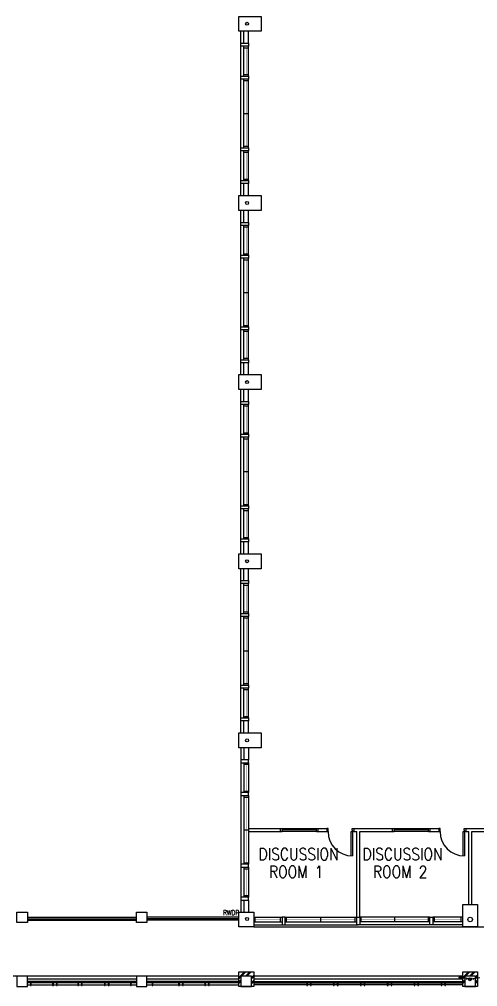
# Model space of a CAD drawing. Header units: feet. Extents: x 1625107 to 1747348, y -845223 to -759674.
# Drawn here: x 1670864 to 1686210, y -840674 to -808274 of the extents above; entities that cross this region are included whole.
import ezdxf

# ---------------------------------------------------------------- set-up
doc = ezdxf.new("R2010")
doc.units = ezdxf.units.FT
doc.header["$LTSCALE"] = 13
doc.header["$MEASUREMENT"] = 0
doc.layers.get('0').update_dxf_attribs({"linetype": 'CONTINUOUS'})
for name, color, linetype in [('COL', 3, 'CONTINUOUS'), ('DR', 7, 'CONTINUOUS'), ('hatch', 7, 'CONTINUOUS'), ('LINE', 7, 'CONTINUOUS'), ('partition', 7, 'CONTINUOUS'), ('rail', 1, 'CONTINUOUS'), ('RWDP', 145, 'CONTINUOUS'), ('T50', 4, 'CONTINUOUS'), ('WALL', 2, 'CONTINUOUS'), ('WIN', 5, 'CONTINUOUS')]:
    doc.layers.add(name, color=color, linetype=linetype)
doc.styles.add('ROMANS', font='romans')

# ---------------------------------------------------------------- blocks, each defined once
blk = doc.blocks.new('FD2')
at = {"layer": 'LINE', "linetype": 'Continuous'}
for points in [[(100, 1200), (100, 1250), (0, 1250), (0, 1200)], [(100, 0), (100, 50), (0, 50), (0, 0)]]:
    blk.add_lwpolyline(points, close=True, dxfattribs=at)
at = {"layer": 'LINE', "color": 5, "linetype": 'Continuous'}
for points in [[(0, 1200), (0, 50)], [(100, 50), (100, 1200)]]:
    blk.add_lwpolyline(points, dxfattribs=at)
at = {"layer": 'LINE', "color": 1, "linetype": 'Continuous'}
blk.add_lwpolyline([(50, 50), (50, 1200)], dxfattribs=at)
blk = doc.blocks.new('FG2')
at = {"layer": 'LINE', "linetype": 'Continuous', "xscale": -1, "rotation": 180}
blk.add_blockref('FD2', (0, 0), dxfattribs=at)
blk = doc.blocks.new('d900-1b1')
at = {"layer": 'DR'}
for p, q in [((40, 100), (40, 920)), ((80, 919), (80, 100)), ((0, 0), (0, 100)), ((0, 100), (40, 100)), ((50, 0), (0, 0)), ((80, 100), (40, 100)), ((40, 100), (40, 60)), ((40, 60), (50, 60)), ((50, 60), (50, 0)), ((860, 60), (850, 60)), ((850, 60), (850, 0)), ((850, 0), (900, 0)), ((860, 100), (860, 60)), ((900, 100), (860, 100)), ((900, 0), (900, 100))]:
    blk.add_line(p, q, dxfattribs=at)
blk.add_arc((40, 100), 820, 0, 90, dxfattribs=at)

msp = doc.modelspace()

# ---------------------------------------------------------------- hatches: boundary and pattern name
at = {"layer": 'RWDP'}
h = msp.add_hatch(dxfattribs=at)
h.set_pattern_fill('ANSI31', color=0, scale=200, angle=45, style=0)
h.set_pattern_definition([(90, (3376225.03, 12.318), (25, 5e-15), [])])
edge = h.paths.add_edge_path()
edge.add_arc((1685629.8, -840370.4), 37.5, 0, 360)

# ---------------------------------------------------------------- linework, layer by layer
at = {"color": 0}
for p, q in [((1678285.2, -814174.1), (1678285.2, -808674.1)), ((1678285.2, -820174.1), (1678285.2, -814674.1)), ((1678285.2, -826174.1), (1678285.2, -820674.1)), ((1678285.2, -832174.1), (1678285.2, -826674.1)), ((1678285.2, -832674.1), (1678285.2, -838174.1)), ((1678285.2, -832674.1), (1678285.2, -833086.6)), ((1678710.2, -838599.1), (1682210.2, -838599.1)), ((1685710.2, -838599.1), (1682210.2, -838599.1)), ((1678210.2, -840324.1), (1656135.2, -840324.1)), ((1674785.2, -840424.1), (1671135.2, -840424.1)), ((1678210.2, -840424.1), (1675135.2, -840424.1)), ((1685710.2, -840324.1), (1678710.2, -840324.1)), ((1685710.2, -840424.1), (1678710.2, -840424.1))]:
    msp.add_line(p, q, dxfattribs=at)
at = {"layer": 'COL', "color": 0}
for points in [[(1678210.2, -808174.1), (1678960.2, -808174.1), (1678960.2, -808674.1), (1678210.2, -808674.1)], [(1678210.2, -814174.1), (1678960.2, -814174.1), (1678960.2, -814674.1), (1678210.2, -814674.1)], [(1678210.2, -820174.1), (1678960.2, -820174.1), (1678960.2, -820674.1), (1678210.2, -820674.1)], [(1678210.2, -826174.1), (1678960.2, -826174.1), (1678960.2, -826674.1), (1678210.2, -826674.1)], [(1678210.2, -832174.1), (1678960.2, -832174.1), (1678960.2, -832674.1), (1678210.2, -832674.1)], [(1671135.2, -838524.1), (1670785.2, -838524.1), (1670785.2, -838174.1), (1671135.2, -838174.1)], [(1675135.2, -838524.1), (1674785.2, -838524.1), (1674785.2, -838174.1), (1675135.2, -838174.1)], [(1678210.2, -838174.1), (1678710.2, -838174.1), (1678710.2, -838674.1), (1678210.2, -838674.1)], [(1678210.2, -838174.1), (1678710.2, -838174.1), (1678710.2, -838674.1), (1678210.2, -838674.1)], [(1686210.2, -837924.1), (1686210.2, -838674.1), (1685710.2, -838674.1), (1685710.2, -837924.1)], [(1671135.2, -840324.1), (1670785.2, -840324.1), (1670785.2, -840674.1), (1671135.2, -840674.1)], [(1675135.2, -840324.1), (1674785.2, -840324.1), (1674785.2, -840674.1), (1675135.2, -840674.1)], [(1678210.2, -840174.1), (1678710.2, -840174.1), (1678710.2, -840674.1), (1678210.2, -840674.1)], [(1678635.2, -840324.1), (1678285.2, -840324.1), (1678285.2, -840674.1), (1678635.2, -840674.1)], [(1685710.2, -840174.1), (1686210.2, -840174.1), (1686210.2, -840674.1), (1685710.2, -840674.1)], [(1686135.2, -840324.1), (1685785.2, -840324.1), (1685785.2, -840674.1), (1686135.2, -840674.1)]]:
    msp.add_lwpolyline(points, close=True, dxfattribs=at)
at = {"layer": 'hatch', "color": 0}
for p, q in [((1678210.2, -840369.3), (1678405.5, -840174.1)), ((1678210.2, -840412), (1678285.2, -840337)), ((1678210.2, -840530.3), (1678285.2, -840455.3)), ((1678298.1, -840324.1), (1678448.1, -840174.1)), ((1678434.6, -840324.1), (1678584.6, -840174.1)), ((1678477.2, -840324.1), (1678627.2, -840174.1)), ((1678635.2, -840369.3), (1678710.2, -840294.3)), ((1678635.2, -840412), (1678710.2, -840337)), ((1678635.2, -840412), (1678710.2, -840337)), ((1678635.2, -840530.3), (1678710.2, -840455.3)), ((1678635.2, -840530.3), (1678710.2, -840455.3)), ((1685710.2, -840369.3), (1685905.5, -840174.1)), ((1685710.2, -840412), (1685785.2, -840337)), ((1685710.2, -840530.3), (1685785.2, -840455.3)), ((1685798.1, -840324.1), (1685948.1, -840174.1)), ((1685934.6, -840324.1), (1686084.6, -840174.1)), ((1685977.2, -840324.1), (1686127.2, -840174.1)), ((1686135.2, -840369.3), (1686210.2, -840294.3)), ((1686135.2, -840412), (1686210.2, -840337)), ((1686135.2, -840530.3), (1686210.2, -840455.3)), ((1678210.2, -840573), (1678285.2, -840498)), ((1678635.2, -840573), (1678710.2, -840498)), ((1685710.2, -840573), (1685785.2, -840498)), ((1686135.2, -840573), (1686210.2, -840498))]:
    msp.add_line(p, q, dxfattribs=at)
at = {"layer": 'LINE', "color": 0}
for p, q in [((1678710.2, -838674.1), (1695710.2, -838674.1)), ((1671135.2, -840617.1, 0), (1674785.2, -840617.1, 0)), ((1675135.2, -840617.1, 0), (1678210.2, -840617.1, 0)), ((1685710.2, -840617.1, 0), (1678710.2, -840617.1, 0))]:
    msp.add_line(p, q, dxfattribs=at)
at = {"layer": 'partition', "color": 0}
for p, q in [((1678535.2, -835374.1), (1679660.2, -835374.1)), ((1678535.2, -835474.1), (1679660.2, -835474.1)), ((1680810.2, -835374.1), (1681210.2, -835374.1)), ((1680810.2, -835474.1), (1681200.2, -835474.1)), ((1682060.2, -835374.1), (1682260.2, -835374.1)), ((1682060.2, -835474.1), (1682160.2, -835474.1)), ((1682160.2, -838349.1), (1682160.2, -835474.1)), ((1682260.2, -835374.1), (1683410.2, -835374.1)), ((1682260.2, -838349.1), (1682260.2, -835474.1)), ((1682260.2, -835474.1), (1683410.2, -835474.1)), ((1684560.2, -835374.1), (1684910.2, -835374.1)), ((1684560.2, -835474.1), (1684910.2, -835474.1)), ((1685810.2, -835374.1), (1688410.2, -835374.1)), ((1685810.2, -835474.1), (1685910.2, -835474.1)), ((1685810.2, -835474.1), (1685910.2, -835474.1)), ((1685810.2, -835474.1), (1685910.2, -835474.1)), ((1685910.2, -837924.1), (1685910.2, -835474.1)), ((1686010.2, -837924.1), (1686010.2, -835474.1)), ((1686010.2, -835474.1), (1688410.2, -835474.1))]:
    msp.add_line(p, q, dxfattribs=at)
at = {"layer": 'rail', "color": 0}
for p, q in [((1671135.2, -838399.1), (1674785.2, -838399.1)), ((1671135.2, -838449.1), (1674785.2, -838449.1)), ((1678210.2, -838399.1), (1675135.2, -838399.1)), ((1678210.2, -838449.1), (1675135.2, -838449.1)), ((1674785.2, -840499.1), (1671135.2, -840499.1)), ((1674785.2, -840549.1), (1671135.2, -840549.1)), ((1678210.2, -840499.1), (1675135.2, -840499.1)), ((1678210.2, -840549.1), (1675135.2, -840549.1)), ((1678710.2, -840499.1), (1685710.2, -840499.1)), ((1678710.2, -840549.1), (1685710.2, -840549.1))]:
    msp.add_line(p, q, dxfattribs=at)
for points in [[(1671260.2, -840549.1), (1671235.2, -840549.1), (1671235.2, -840634.1), (1671260.2, -840634.1)], [(1672004, -840549.1), (1671979, -840549.1), (1671979, -840634.1), (1672004, -840634.1)], [(1672129, -840549.1), (1672104, -840549.1), (1672104, -840634.1), (1672129, -840634.1)], [(1672847.7, -840549.1), (1672822.7, -840549.1), (1672822.7, -840634.1), (1672847.7, -840634.1)], [(1672972.7, -840549.1), (1672947.7, -840549.1), (1672947.7, -840634.1), (1672972.7, -840634.1)], [(1673741.5, -840549.1), (1673716.5, -840549.1), (1673716.5, -840634.1), (1673741.5, -840634.1)], [(1673866.5, -840549.1), (1673841.5, -840549.1), (1673841.5, -840634.1), (1673866.5, -840634.1)], [(1674610.2, -840549.1), (1674585.2, -840549.1), (1674585.2, -840634.1), (1674610.2, -840634.1)], [(1675335.2, -840549.1), (1675310.2, -840549.1), (1675310.2, -840634.1), (1675335.2, -840634.1)], [(1676222.7, -840549.1), (1676197.7, -840549.1), (1676197.7, -840634.1), (1676222.7, -840634.1)], [(1676222.7, -840549.1), (1676197.7, -840549.1), (1676197.7, -840634.1), (1676222.7, -840634.1)], [(1676347.7, -840549.1), (1676322.7, -840549.1), (1676322.7, -840634.1), (1676347.7, -840634.1)], [(1676347.7, -840549.1), (1676322.7, -840549.1), (1676322.7, -840634.1), (1676347.7, -840634.1)], [(1677097.7, -840549.1), (1677072.7, -840549.1), (1677072.7, -840634.1), (1677097.7, -840634.1)], [(1677222.7, -840549.1), (1677197.7, -840549.1), (1677197.7, -840634.1), (1677222.7, -840634.1)]]:
    msp.add_lwpolyline(points, close=True, dxfattribs=at)
at = {"layer": 'rail', "color": 0, "elevation": 0}
for points in [[(1680510.2, -840549.1), (1680485.2, -840549.1), (1680485.2, -840634.1), (1680510.2, -840634.1)], [(1680635.2, -840549.1), (1680610.2, -840549.1), (1680610.2, -840634.1), (1680635.2, -840634.1)], [(1681410.2, -840549.1), (1681385.2, -840549.1), (1681385.2, -840634.1), (1681410.2, -840634.1)], [(1681535.2, -840549.1), (1681510.2, -840549.1), (1681510.2, -840634.1), (1681535.2, -840634.1)], [(1682310.2, -840549.1), (1682285.2, -840549.1), (1682285.2, -840634.1), (1682310.2, -840634.1)], [(1682435.2, -840549.1), (1682410.2, -840549.1), (1682410.2, -840634.1), (1682435.2, -840634.1)], [(1683210.2, -840549.1), (1683185.2, -840549.1), (1683185.2, -840634.1), (1683210.2, -840634.1)], [(1683335.2, -840549.1), (1683310.2, -840549.1), (1683310.2, -840634.1), (1683335.2, -840634.1)], [(1684110.2, -840549.1), (1684085.2, -840549.1), (1684085.2, -840634.1), (1684110.2, -840634.1)], [(1684235.2, -840549.1), (1684210.2, -840549.1), (1684210.2, -840634.1), (1684235.2, -840634.1)], [(1685010.2, -840549.1), (1684985.2, -840549.1), (1684985.2, -840634.1), (1685010.2, -840634.1)], [(1685135.2, -840549.1), (1685110.2, -840549.1), (1685110.2, -840634.1), (1685135.2, -840634.1)]]:
    msp.add_lwpolyline(points, close=True, dxfattribs=at)
at = {"layer": 'RWDP', "color": 0}
for p, q in [((1685958, -840424.1), (1685629.8, -840370.4)), ((1685857, -840407.6), (1685834.2, -840430.8)), ((1685857, -840407.6), (1685841.8, -840382.3)), ((1685958, -840424.1), (1686286.2, -840370.4)), ((1686059, -840407.6), (1686074.2, -840382.3)), ((1686059, -840407.6), (1686081.8, -840430.8))]:
    msp.add_line(p, q, dxfattribs=at)
for centre, radius in [((1678491.5, -808424.1), 50), ((1678491.5, -814424.1), 50), ((1678491.5, -820424.1), 50), ((1678491.5, -826424.1), 50), ((1678491.5, -832424.1), 50), ((1678491.5, -838407), 50), ((1685960.2, -838424.1), 75), ((1685629.8, -840370.4), 37.5), ((1685958, -840424.1), 50)]:
    msp.add_circle(centre, radius, dxfattribs=at)
at = {"layer": 'WALL', "color": 0}
for p, q in [((1678385.2, -809074.1), (1678385.2, -808674.1)), ((1678535.2, -809074.1), (1678535.2, -808674.1)), ((1678385.2, -814174.1), (1678385.2, -813774.1)), ((1678535.2, -814174.1), (1678535.2, -813774.1)), ((1678385.2, -815074.1), (1678385.2, -814674.1)), ((1678535.2, -815074.1), (1678535.2, -814674.1)), ((1678385.2, -820174.1), (1678385.2, -819774.1)), ((1678535.2, -820174.1), (1678535.2, -819774.1)), ((1678385.2, -821074.1), (1678385.2, -820674.1)), ((1678535.2, -821074.1), (1678535.2, -820674.1)), ((1678385.2, -826174.1), (1678385.2, -825774.1)), ((1678535.2, -826174.1), (1678535.2, -825774.1)), ((1678385.2, -827074.1), (1678385.2, -826674.1)), ((1678535.2, -827074.1), (1678535.2, -826674.1)), ((1678385.2, -832174.1), (1678385.2, -831774.1)), ((1678535.2, -832174.1), (1678535.2, -831774.1)), ((1678385.2, -832674.1), (1678385.2, -833074.1)), ((1678535.2, -832674.1), (1678535.2, -833074.1)), ((1678385.2, -832686.6), (1678385.2, -833074.1)), ((1678535.2, -832686.6), (1678535.2, -833086.6)), ((1678385.2, -837774.1), (1678385.2, -838174.1)), ((1678535.2, -837774.1), (1678535.2, -838174.1)), ((1671135.2, -838349.1), (1674785.2, -838349.1)), ((1678210.2, -838349.1), (1675135.2, -838349.1))]:
    msp.add_line(p, q, dxfattribs=at)
for points in [[(1678285.2, -809074.1), (1678535.2, -809074.1), (1678535.2, -809174.1), (1678285.2, -809174.1)], [(1678285.2, -810174.1), (1678535.2, -810174.1), (1678535.2, -810274.1), (1678285.2, -810274.1)], [(1678285.2, -812574.1), (1678535.2, -812574.1), (1678535.2, -812674.1), (1678285.2, -812674.1)], [(1678285.2, -813674.1), (1678535.2, -813674.1), (1678535.2, -813774.1), (1678285.2, -813774.1)], [(1678285.2, -815074.1), (1678535.2, -815074.1), (1678535.2, -815174.1), (1678285.2, -815174.1)], [(1678285.2, -816174.1), (1678535.2, -816174.1), (1678535.2, -816274.1), (1678285.2, -816274.1)], [(1678285.2, -818574.1), (1678535.2, -818574.1), (1678535.2, -818674.1), (1678285.2, -818674.1)], [(1678285.2, -819674.1), (1678535.2, -819674.1), (1678535.2, -819774.1), (1678285.2, -819774.1)], [(1678285.2, -821074.1), (1678535.2, -821074.1), (1678535.2, -821174.1), (1678285.2, -821174.1)], [(1678285.2, -822174.1), (1678535.2, -822174.1), (1678535.2, -822274.1), (1678285.2, -822274.1)], [(1678285.2, -824574.1), (1678535.2, -824574.1), (1678535.2, -824674.1), (1678285.2, -824674.1)], [(1678285.2, -825674.1), (1678535.2, -825674.1), (1678535.2, -825774.1), (1678285.2, -825774.1)], [(1678285.2, -827074.1), (1678535.2, -827074.1), (1678535.2, -827174.1), (1678285.2, -827174.1)], [(1678285.2, -828174.1), (1678535.2, -828174.1), (1678535.2, -828274.1), (1678285.2, -828274.1)], [(1678285.2, -830574.1), (1678535.2, -830574.1), (1678535.2, -830674.1), (1678285.2, -830674.1)], [(1678285.2, -831674.1), (1678535.2, -831674.1), (1678535.2, -831774.1), (1678285.2, -831774.1)], [(1678285.2, -833174.1), (1678535.2, -833174.1), (1678535.2, -833074.1), (1678285.2, -833074.1)], [(1678285.2, -834274.1), (1678535.2, -834274.1), (1678535.2, -834174.1), (1678285.2, -834174.1)], [(1678285.2, -836674.1), (1678535.2, -836674.1), (1678535.2, -836574.1), (1678285.2, -836574.1)], [(1678285.2, -837774.1), (1678535.2, -837774.1), (1678535.2, -837674.1), (1678285.2, -837674.1)], [(1679760.2, -838599.1), (1679760.2, -838349.1), (1679660.2, -838349.1), (1679660.2, -838599.1)], [(1682160.2, -838599.1), (1682160.2, -838349.1), (1682260.2, -838349.1), (1682260.2, -838599.1)], [(1684610.2, -838599.1), (1684610.2, -838349.1), (1684710.2, -838349.1), (1684710.2, -838599.1)]]:
    msp.add_lwpolyline(points, close=True, dxfattribs=at)
at = {"layer": 'WIN', "color": 0}
for p, q in [((1678385.2, -810174.1), (1678385.2, -809174.1)), ((1678385.2, -809224.1), (1678535.2, -809224.1)), ((1678535.2, -810174.1), (1678535.2, -809174.1)), ((1678385.2, -810124.1), (1678535.2, -810124.1)), ((1678385.2, -812574.1), (1678385.2, -810274.1)), ((1678535.2, -812574.1), (1678535.2, -810274.1)), ((1678385.2, -810324.1), (1678535.2, -810324.1)), ((1678385.2, -811424.1), (1678535.2, -811424.1)), ((1678385.2, -812524.1), (1678535.2, -812524.1)), ((1678385.2, -813674.1), (1678385.2, -812674.1)), ((1678385.2, -812724.1), (1678535.2, -812724.1)), ((1678535.2, -813674.1), (1678535.2, -812674.1)), ((1678385.2, -813624.1), (1678535.2, -813624.1)), ((1678385.2, -816174.1), (1678385.2, -815174.1)), ((1678535.2, -816174.1), (1678535.2, -815174.1)), ((1678385.2, -815224.1), (1678535.2, -815224.1)), ((1678385.2, -816124.1), (1678535.2, -816124.1)), ((1678385.2, -818574.1), (1678385.2, -816274.1)), ((1678385.2, -816324.1), (1678535.2, -816324.1)), ((1678535.2, -818574.1), (1678535.2, -816274.1)), ((1678385.2, -817424.1), (1678535.2, -817424.1)), ((1678385.2, -818524.1), (1678535.2, -818524.1)), ((1678385.2, -819674.1), (1678385.2, -818674.1)), ((1678385.2, -818724.1), (1678535.2, -818724.1)), ((1678535.2, -819674.1), (1678535.2, -818674.1)), ((1678385.2, -819624.1), (1678535.2, -819624.1)), ((1678385.2, -822174.1), (1678385.2, -821174.1)), ((1678385.2, -821224.1), (1678535.2, -821224.1)), ((1678535.2, -822174.1), (1678535.2, -821174.1)), ((1678385.2, -822124.1), (1678535.2, -822124.1)), ((1678385.2, -824574.1), (1678385.2, -822274.1)), ((1678535.2, -824574.1), (1678535.2, -822274.1)), ((1678385.2, -822324.1), (1678535.2, -822324.1)), ((1678385.2, -823424.1), (1678535.2, -823424.1)), ((1678385.2, -824524.1), (1678535.2, -824524.1)), ((1678385.2, -825674.1), (1678385.2, -824674.1)), ((1678385.2, -824724.1), (1678535.2, -824724.1)), ((1678535.2, -825674.1), (1678535.2, -824674.1)), ((1678385.2, -825624.1), (1678535.2, -825624.1)), ((1678385.2, -828174.1), (1678385.2, -827174.1)), ((1678385.2, -827224.1), (1678535.2, -827224.1)), ((1678535.2, -828174.1), (1678535.2, -827174.1)), ((1678385.2, -828124.1), (1678535.2, -828124.1)), ((1678385.2, -830574.1), (1678385.2, -828274.1)), ((1678385.2, -828324.1), (1678535.2, -828324.1)), ((1678535.2, -830574.1), (1678535.2, -828274.1)), ((1678385.2, -829424.1), (1678535.2, -829424.1)), ((1678385.2, -830524.1), (1678535.2, -830524.1)), ((1678385.2, -831674.1), (1678385.2, -830674.1)), ((1678385.2, -830724.1), (1678535.2, -830724.1)), ((1678535.2, -831674.1), (1678535.2, -830674.1)), ((1678385.2, -831624.1), (1678535.2, -831624.1)), ((1678385.2, -833174.1), (1678385.2, -834174.1)), ((1678385.2, -833224.1), (1678535.2, -833224.1)), ((1678535.2, -833174.1), (1678535.2, -834174.1)), ((1678385.2, -834124.1), (1678535.2, -834124.1)), ((1678385.2, -834274.1), (1678385.2, -836574.1)), ((1678535.2, -834274.1), (1678535.2, -836574.1)), ((1678385.2, -834324.1), (1678535.2, -834324.1)), ((1678385.2, -835424.1), (1678535.2, -835424.1)), ((1678385.2, -836524.1), (1678535.2, -836524.1)), ((1678385.2, -836674.1), (1678385.2, -837674.1)), ((1678385.2, -836724.1), (1678535.2, -836724.1)), ((1678535.2, -836674.1), (1678535.2, -837674.1)), ((1678385.2, -837624.1), (1678535.2, -837624.1)), ((1678710.2, -838349.1), (1679660.2, -838349.1)), ((1678710.2, -838499.1), (1679660.2, -838499.1)), ((1678760.2, -838499.1), (1678760.2, -838349.1)), ((1679610.2, -838499.1), (1679610.2, -838349.1)), ((1679760.2, -838349.1), (1682160.2, -838349.1)), ((1679760.2, -838499.1), (1682160.2, -838499.1)), ((1679810.2, -838499.1), (1679810.2, -838349.1)), ((1680960.2, -838499.1), (1680960.2, -838349.1)), ((1682110.2, -838499.1), (1682110.2, -838349.1)), ((1684610.2, -838349.1), (1682260.2, -838349.1)), ((1684610.2, -838499.1), (1682260.2, -838499.1)), ((1682310.2, -838499.1), (1682310.2, -838349.1)), ((1683435.2, -838499.1), (1683435.2, -838349.1)), ((1684560.2, -838499.1), (1684560.2, -838349.1)), ((1685710.2, -838349.1), (1684710.2, -838349.1)), ((1685710.2, -838499.1), (1684710.2, -838499.1)), ((1684760.2, -838499.1), (1684760.2, -838349.1)), ((1685660.2, -838499.1), (1685660.2, -838349.1))]:
    msp.add_line(p, q, dxfattribs=at)
at = {"layer": 'WIN', "color": 0, "const_width": 10, "flags": 128}
for points in [[(1678460.2, -810124.1), (1678460.2, -809224.1)], [(1678460.2, -812524.1), (1678460.2, -810324.1)], [(1678460.2, -812724.1), (1678460.2, -813624.1)], [(1678460.2, -816124.1), (1678460.2, -815224.1)], [(1678460.2, -818524.1), (1678460.2, -816324.1)], [(1678460.2, -818724.1), (1678460.2, -819624.1)], [(1678460.2, -822124.1), (1678460.2, -821224.1)], [(1678460.2, -824524.1), (1678460.2, -822324.1)], [(1678460.2, -824724.1), (1678460.2, -825624.1)], [(1678460.2, -828124.1), (1678460.2, -827224.1)], [(1678460.2, -830524.1), (1678460.2, -828324.1)], [(1678460.2, -830724.1), (1678460.2, -831624.1)], [(1678460.2, -834124.1), (1678460.2, -833224.1)], [(1678460.2, -834324.1), (1678460.2, -836524.1)], [(1678460.2, -836724.1), (1678460.2, -837624.1)], [(1679610.2, -838424.1), (1678760.2, -838424.1)], [(1679810.2, -838424.1), (1682110.2, -838424.1)], [(1684560.2, -838424.1), (1682310.2, -838424.1)], [(1684760.2, -838424.1), (1685660.2, -838424.1)]]:
    msp.add_lwpolyline(points, dxfattribs=at)

# ---------------------------------------------------------------- block references
at = {"layer": 'DR', "color": 0, "rotation": 179.9999999599794}
for p in [(1682060.2, -835374.1), (1685810.2, -835374.1)]:
    msp.add_blockref('d900-1b1', p, dxfattribs=at)
at = {"layer": 'LINE', "color": 0, "rotation": 270}
for p in [(1680860.2, -835374.1), (1684610.2, -835374.1)]:
    msp.add_blockref('FG2', p, dxfattribs=at)

# ---------------------------------------------------------------- texts
at = {"layer": 'RWDP', "color": 0, "style": 'ROMANS', "width": 0.7}
msp.add_text('RWDP', height=170, dxfattribs=at).set_placement((1677683.4, -838279.9))
at = {"layer": 'T50', "color": 0, "style": 'ROMANS', "width": 0.85}
for s, p in [('DISCUSSION', (1678874.2, -836434.8)), ('DISCUSSION', (1682356.2, -836434.8)), ('ROOM 1', (1679221.6, -837031.4)), ('ROOM 2', (1682703.6, -837031.4))]:
    msp.add_text(s, height=400, dxfattribs=at).set_placement(p)

doc.saveas('drawing.dxf')
